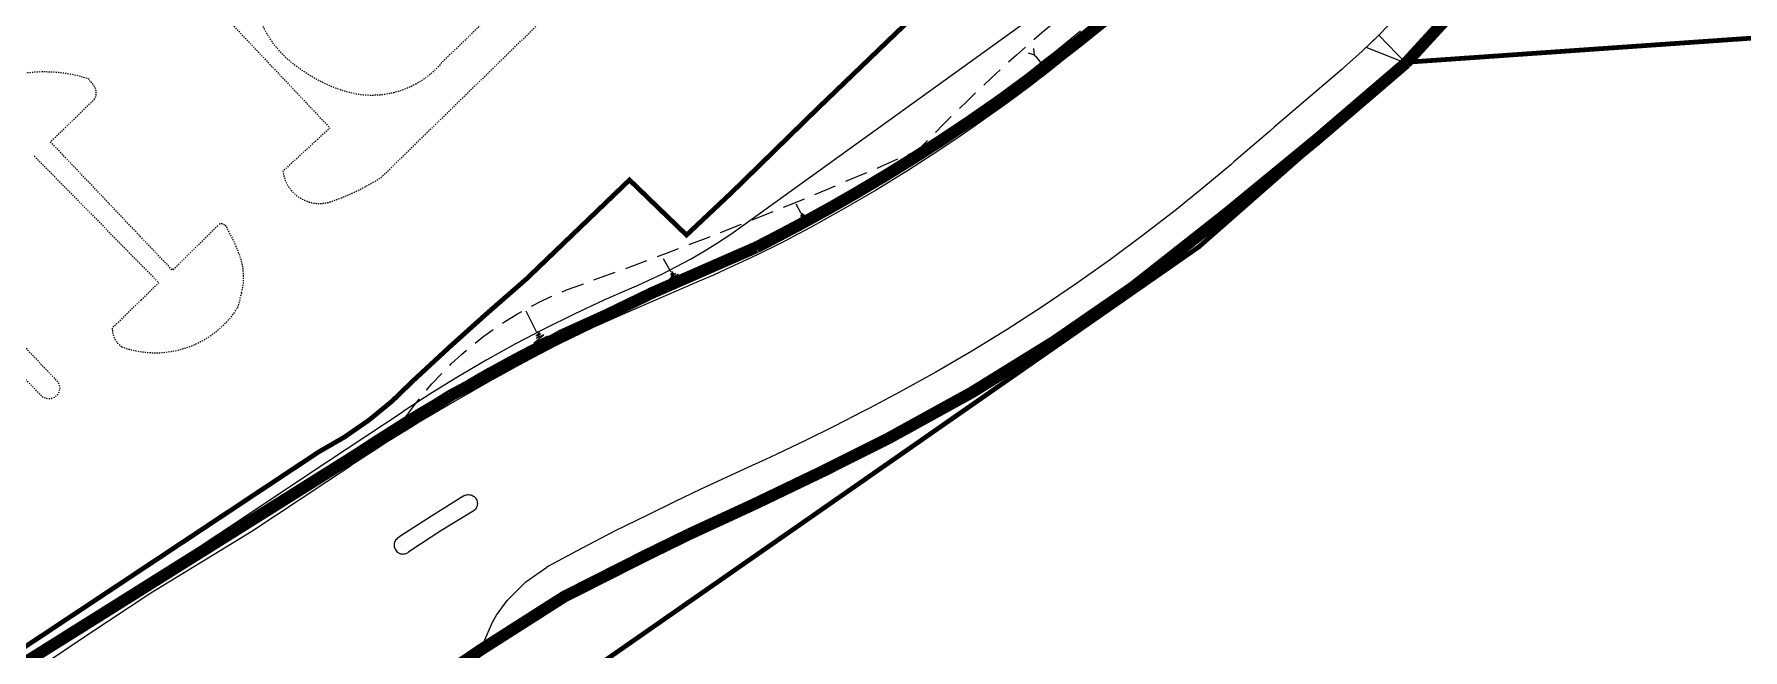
# Model space of a CAD drawing. Header units: millimetres. Extents: x 50357 to 985146, y 723188 to 1803594.
# Drawn here: x 834189.3 to 834333.6, y 820074.3 to 820126.3 of the extents above; entities that cross this region are included whole.
import ezdxf
from ezdxf.xclip import XClip

# ---------------------------------------------------------------- set-up
doc = ezdxf.new("R2010")
doc.units = ezdxf.units.MM
doc.header["$LTSCALE"] = 3
doc.header["$MEASUREMENT"] = 0
for name, pattern in [('DASHED', [19.05, 12.7, -6.35]), ('PHANTOM', [2.5, 1.25, -0.25, 0.25, -0.25, 0.25, -0.25]), ('x-baseplan$0$DGN Style 2', [1.94727e-06, 0, -1.94727e-06]), ('x-baseplan$0$XXXXX-PIW-DWG-P00-XXXX-R100-WS4-00$0$XXXXX-PIW-P-WHCGRDP1-XXX$0$HIDDEN', [9.525, 6.35, -3.175])]:
    doc.linetypes.add(name, pattern=pattern)
for name, color, linetype in [('00_Xref', 7, 'Continuous'), ('_PARCEL BOUNDARY', 10, 'DASHED'), ('x-baseplan$0$XXXXX-PIW-DWG-P00-XXXX-R100-WS4-00$0$XXXXX-PIW-P-WHCGRDP1-XXX$0$MMH125__', 3, 'x-baseplan$0$XXXXX-PIW-DWG-P00-XXXX-R100-WS4-00$0$XXXXX-PIW-P-WHCGRDP1-XXX$0$HIDDEN'), ('x-baseplan$0$XXXXX-PIW-DWG-P00-XXXX-R100-WS4-00$0$XXXXX-PIW-P-WHCGRDP1-XXX$0$MMH813_1', 3, 'Continuous'), ('x-baseplan$0$XXXXX-PIW-DWG-P00-XXXX-R100-WS4-00$0$XXXXX-PIW-P-WHCGRDP1-XXX$0$MMH813__', 3, 'Continuous'), ('x-baseplan$0$XXXXX-PIW-DWG-P00-XXXX-R100-WS4-00$0$XXXXX-PIW-P-WHCGRDP1_RUN IN AND OUT-XXX$0$MMH813_S', 3, 'Continuous')]:
    doc.layers.add(name, color=color, linetype=linetype)
for name, color, linetype, lineweight in [('DraftConditionLine_AtGradeRoad_20180809', 7, 'Continuous', 0), ('x-baseplan$0$XXXXX-PIW-DWG-P00-XXXX-R100-WS4-00$0$XXXXX-PIW-P-WHCGRDP1-XXX$0$MMH125CS', 3, 'Continuous', 18), ('x-baseplan$0$XXXXX-PIW-DWG-P00-XXXX-R100-WS4-00$0$XXXXX-PIW-P-WHCGRDP1-XXX$0$MMH125FS', 3, 'Continuous', 18)]:
    doc.layers.add(name, color=color, linetype=linetype, lineweight=lineweight)
doc.layers.add('x-baseplan$0$AR-ROAD_AR_BS_MI_', color=7, linetype='Continuous', true_color=0x6d6d6d)

# ---------------------------------------------------------------- blocks, each defined once
blk = doc.blocks.new('x-baseplan$0$XXXXX-PIW-DWG-P00-XXXX-R100-WS4-00$0$XXXXX-PIW-P-WHCGRDP1-XXX$0$FILL-SLOPE')
at = {"flags": 128}
blk.add_lwpolyline([(-0.06, 0.25), (0.06, 0.25), (-0.03772, 0.22678), (0.0279, 0.22678), (-0.02004, 0.20996), (0.02116, 0.20892), (-0.01586, 0.19736), (0, 0.18052), (0, 0)], dxfattribs=at)
blk = doc.blocks.new('x-baseplan$0$XXXXX-PIW-DWG-P00-XXXX-R100-WS4-00$0$XXXXX-PIW-P-WHCGRDP1-XXX$0$CUT-SLOPE')
at = {"layer": 'x-baseplan$0$XXXXX-PIW-DWG-P00-XXXX-R100-WS4-00$0$XXXXX-PIW-P-WHCGRDP1-XXX$0$MMH125CS'}
for p, q in [((0.4, 16.5), (-0.5, 16)), ((-0.5, 16), (0.4, 15.5)), ((0.4, 15.5), (-0.5, 15)), ((-0.5, 15), (0.4, 14.5)), ((0, 17), (0.4, 16.5)), ((0.4, 14.5), (0, 14)), ((0, 14), (0, 0))]:
    blk.add_line(p, q, dxfattribs=at)
at = {"layer": 'x-baseplan$0$XXXXX-PIW-DWG-P00-XXXX-R100-WS4-00$0$XXXXX-PIW-P-WHCGRDP1-XXX$0$MMH125CS', "ltscale": 0.5}
for points in [[(-5.7, 25.8), (0, 17)], [(5.7, 25.8), (0, 17)]]:
    blk.add_lwpolyline(points, dxfattribs=at)
blk = doc.blocks.new('x-baseplan$0$XXXXX-PIW-DWG-P00-XXXX-R100-WS4-00')
at = {"layer": 'x-baseplan$0$XXXXX-PIW-DWG-P00-XXXX-R100-WS4-00$0$XXXXX-PIW-P-WHCGRDP1-XXX$0$MMH125__', "ltscale": 0.1, "elevation": 5.71, "flags": 128}
for points in [[(834438.05, 818156.68, 0.003233), (834435.34, 818152.64, -0.097001), (834420.52, 818136.73, 0.037763), (834403.53, 818121.52, 11.538047)], [(834360.17, 818098.89, -0.158227), (834374.93, 818110.05, 0.019094), (834403.55, 818121.48, -0.212095)]]:
    blk.add_lwpolyline(points, format="xyb", dxfattribs=at)
at = {"layer": 'x-baseplan$0$XXXXX-PIW-DWG-P00-XXXX-R100-WS4-00$0$XXXXX-PIW-P-WHCGRDP1-XXX$0$MMH813_1', "extrusion": (0.08243, -0.124272, 0.988818)}
for p, q in [((834365.07, 818092.21, 6.43), (834362.33, 818090.51, 6.45)), ((834362.33, 818090.51, 6.45), (834359.75, 818088.84, 6.45)), ((834359.63, 818088.76, 6.45), (834359.51, 818088.68, 6.45)), ((834359.75, 818088.84, 6.45), (834359.63, 818088.76, 6.45))]:
    blk.add_line(p, q, dxfattribs=at)
at = {"layer": 'x-baseplan$0$XXXXX-PIW-DWG-P00-XXXX-R100-WS4-00$0$XXXXX-PIW-P-WHCGRDP1-XXX$0$MMH813_1'}
for p, q in [((834365.07, 818092.21, 6.43), (834365.16, 818092.26, 6.43)), ((834365.16, 818092.26, 6.43), (834365.25, 818092.29, 6.43)), ((834365.25, 818092.29, 6.43), (834365.35, 818092.31, 6.43)), ((834365.35, 818092.31, 6.43), (834365.45, 818092.32, 6.43)), ((834365.45, 818092.32, 6.43), (834365.55, 818092.31, 6.43)), ((834365.55, 818092.31, 6.43), (834365.65, 818092.3, 6.43)), ((834365.65, 818092.3, 6.43), (834365.74, 818092.26, 6.43)), ((834365.74, 818092.26, 6.43), (834365.83, 818092.22, 6.43)), ((834365.83, 818092.22, 6.43), (834365.92, 818092.16, 6.43)), ((834365.92, 818092.16, 6.43), (834365.99, 818092.1, 6.43)), ((834365.99, 818092.1, 6.43), (834366.06, 818092.02, 6.43)), ((834366.06, 818092.02, 6.43), (834366.11, 818091.94, 6.43)), ((834366.11, 818091.94, 6.43), (834366.16, 818091.85, 6.43)), ((834366.18, 818091.36, 6.43), (834366.14, 818091.27, 6.43)), ((834366.16, 818091.85, 6.43), (834366.19, 818091.75, 6.43)), ((834366.2, 818091.46, 6.43), (834366.18, 818091.36, 6.43)), ((834366.19, 818091.75, 6.43), (834366.2, 818091.66, 6.43)), ((834366.2, 818091.66, 6.43), (834366.21, 818091.56, 6.43)), ((834366.21, 818091.56, 6.43), (834366.2, 818091.46, 6.43)), ((834365.89, 818090.96, 6.43), (834365.85, 818090.93, 6.43)), ((834365.97, 818091.02, 6.43), (834365.89, 818090.96, 6.43)), ((834366.04, 818091.1, 6.43), (834365.97, 818091.02, 6.43)), ((834366.1, 818091.18, 6.43), (834366.04, 818091.1, 6.43)), ((834366.14, 818091.27, 6.43), (834366.1, 818091.18, 6.43)), ((834359.3, 818088.47), (834359.25, 818088.38)), ((834359.36, 818088.54), (834359.3, 818088.47)), ((834359.43, 818088.62), (834359.36, 818088.54)), ((834359.51, 818088.68), (834359.43, 818088.62)), ((834359.18, 818088.19), (834359.17, 818088.09)), ((834359.17, 818088.09), (834359.17, 818087.99)), ((834359.17, 818087.99), (834359.19, 818087.89)), ((834359.21, 818088.29), (834359.18, 818088.19)), ((834359.19, 818087.89), (834359.22, 818087.8)), ((834359.25, 818088.38), (834359.21, 818088.29)), ((834359.22, 818087.8), (834359.26, 818087.7)), ((834359.26, 818087.7), (834359.31, 818087.62)), ((834359.31, 818087.62), (834359.37, 818087.54)), ((834359.37, 818087.54), (834359.44, 818087.47)), ((834359.44, 818087.47), (834359.53, 818087.41)), ((834359.53, 818087.41), (834359.61, 818087.37)), ((834359.61, 818087.37), (834359.71, 818087.33)), ((834359.71, 818087.33), (834359.81, 818087.31)), ((834359.81, 818087.31), (834359.9, 818087.3)), ((834359.9, 818087.3), (834360, 818087.31)), ((834360, 818087.31), (834360.1, 818087.32)), ((834360.1, 818087.32), (834360.2, 818087.35)), ((834360.2, 818087.35), (834360.29, 818087.4)), ((834360.29, 818087.4), (834360.34, 818087.43))]:
    blk.add_line(p, q, dxfattribs=at)
at = {"layer": 'x-baseplan$0$XXXXX-PIW-DWG-P00-XXXX-R100-WS4-00$0$XXXXX-PIW-P-WHCGRDP1-XXX$0$MMH813_1', "extrusion": (0.083218, -0.125457, 0.988603)}
for p, q in [((834365.85, 818090.93, 6.43), (834363.13, 818089.25, 6.45)), ((834363.13, 818089.25, 6.45), (834360.58, 818087.59, 6.45)), ((834360.46, 818087.51, 6.45), (834360.35, 818087.43, 6.45)), ((834360.58, 818087.59, 6.45), (834360.46, 818087.51, 6.45))]:
    blk.add_line(p, q, dxfattribs=at)
at = {"layer": 'x-baseplan$0$XXXXX-PIW-DWG-P00-XXXX-R100-WS4-00$0$XXXXX-PIW-P-WHCGRDP1-XXX$0$MMH813__', "ltscale": 0.005142}
blk.add_line((834373.53, 818083.69, 6.27), (834366.48, 818079.21, -0.01), dxfattribs=at)
at = {"layer": 'x-baseplan$0$XXXXX-PIW-DWG-P00-XXXX-R100-WS4-00$0$XXXXX-PIW-P-WHCGRDP1-XXX$0$MMH813__', "ltscale": 0.005142, "elevation": 5.71}
blk.add_lwpolyline([(834417.15, 818131.47), (834416.38, 818130.84), (834415.61, 818130.21), (834414.84, 818129.59), (834414.06, 818128.98), (834413.28, 818128.37), (834412.49, 818127.76), (834410.9, 818126.57), (834410.1, 818125.98), (834409.3, 818125.4), (834408.49, 818124.82), (834407.68, 818124.25), (834406.86, 818123.68), (834406.04, 818123.12), (834405.55, 818122.79), (834405.21, 818122.57), (834404.39, 818122.02), (834403.55, 818121.48), (834402.72, 818120.94), (834401.88, 818120.41), (834401.04, 818119.89), (834400.19, 818119.37), (834399.34, 818118.85), (834398.49, 818118.35), (834396.77, 818117.35), (834395.9, 818116.86), (834395.04, 818116.38), (834394.17, 818115.9), (834393.29, 818115.43), (834391.53, 818114.51), (834391.11, 818114.29), (834390.65, 818114.04), (834389.77, 818113.6), (834388.8, 818113.13), (834387.99, 818112.76), (834387.1, 818112.36), (834386.46, 818112.09), (834386.18, 818111.97), (834385.26, 818111.58), (834384.34, 818111.19), (834383.42, 818110.79), (834382.5, 818110.39), (834382.11, 818110.22), (834381.58, 818109.99), (834380.66, 818109.58), (834379.74, 818109.17), (834378.83, 818108.76), (834377.92, 818108.34), (834377.8, 818108.29), (834373.04, 818106.12), (834372.43, 818105.8), (834369.76, 818104.4), (834368.87, 818103.92), (834367.99, 818103.44), (834367.11, 818102.96), (834366.23, 818102.46), (834365.36, 818101.97), (834364.49, 818101.47), (834363.72, 818101.02), (834363.62, 818100.96), (834362.75, 818100.45), (834361.89, 818099.94), (834361.03, 818099.42), (834360.17, 818098.89), (834358.46, 818097.83), (834357.62, 818097.29), (834355.93, 818096.2), (834355.09, 818095.64), (834354.75, 818095.42), (834346.42, 818089.88), (834345.94, 818089.6), (834337.9, 818084.7), (834337.38, 818084.35), (834297.41, 818057.78)], dxfattribs=at)
at = {"layer": 'x-baseplan$0$XXXXX-PIW-DWG-P00-XXXX-R100-WS4-00$0$XXXXX-PIW-P-WHCGRDP1-XXX$0$MMH813__', "ltscale": 0.005142}
for points in [[(834443.71, 818132.57, 5.54), (834442.36, 818131.15, 5.52), (834440.94, 818129.78, 5.51), (834439.36, 818128.37, 5.5), (834439.21, 818128.24, 5.5), (834434.66, 818124.33, 5.4), (834433.54, 818123.38, 5.42), (834433.14, 818123.03, 5.42), (834430.1, 818120.42, 5.48), (834429.83, 818120.19, 5.48), (834427.56, 818118.28, 5.5), (834425.25, 818116.41, 5.52), (834422.48, 818114.26, 5.55), (834419.67, 818112.17, 5.59), (834416.81, 818110.14, 5.64), (834413.9, 818108.17, 5.64), (834410.95, 818106.27, 5.65), (834407.97, 818104.44, 5.68), (834404.94, 818102.67, 5.71), (834401.87, 818100.97, 5.74), (834399.33, 818099.62, 5.78), (834398.76, 818099.33, 5.79), (834396.36, 818098.09, 5.83), (834393.93, 818096.89, 5.87), (834391.49, 818095.74, 5.91), (834390.54, 818095.3, 5.92), (834389.41, 818094.77, 5.94), (834385.08, 818092.77, 6), (834382.84, 818091.71, 6.02), (834380.63, 818090.61, 6.03), (834377.79, 818089.22, 6.05), (834374.99, 818087.78, 6.05), (834372.22, 818086.27, 6.05), (834372.08, 818086.19, 6.05)], [(834447.25, 818132.04, 5.77), (834445.92, 818130.54, 5.75), (834444.48, 818129.04, 5.74), (834442.99, 818127.59, 5.72), (834441.31, 818126.09, 5.71), (834440.25, 818125.16, 5.69), (834435.5, 818121.1, 5.63), (834435.09, 818120.75, 5.64), (834431.78, 818117.91, 5.7), (834429.47, 818115.96, 5.71), (834429.32, 818115.84, 5.71), (834427.12, 818114.06, 5.73), (834425.55, 818112.83, 5.75), (834425.22, 818112.57, 5.75), (834424.3, 818111.87, 5.76), (834423.05, 818110.93, 5.78), (834421.43, 818109.74, 5.8), (834421.36, 818109.68, 5.8), (834418.52, 818107.67, 5.85), (834417.59, 818107.04, 5.85), (834415.56, 818105.67, 5.86), (834412.55, 818103.73, 5.87), (834409.51, 818101.86, 5.89), (834406.42, 818100.06, 5.92), (834403.3, 818098.33, 5.96), (834400.85, 818097.03, 5.99), (834400.71, 818096.96, 6), (834400.13, 818096.66, 6.01), (834398.4, 818095.76, 6.03), (834398.28, 818095.71, 6.03), (834397.68, 818095.4, 6.04), (834395.21, 818094.18, 6.08), (834394.08, 818093.64, 6.1), (834392.72, 818093, 6.12), (834391.77, 818092.56, 6.14), (834390.64, 818092.04, 6.16), (834386.31, 818090.03, 6.21), (834384.12, 818088.99, 6.23), (834381.95, 818087.92, 6.25), (834379.18, 818086.56, 6.26), (834373.53, 818083.69, 6.27)], [(834419.52, 818132.2, 0), (834417.48, 818130.48, 0), (834417.34, 818130.37, 0), (834415.4, 818128.8, 0), (834414.01, 818127.7, 0), (834413.72, 818127.48, 0), (834412.91, 818126.86, 0), (834411.81, 818126.03, 0), (834410.37, 818124.97, 0), (834410.31, 818124.93, 0), (834407.8, 818123.15, 0), (834406.98, 818122.59, 0), (834405.18, 818121.38, 0), (834402.53, 818119.67, 0), (834399.84, 818118.01, 0), (834397.11, 818116.42, 0), (834394.35, 818114.89, 0), (834392.84, 818114.09, 0), (834392.18, 818113.74, 0), (834391.55, 818113.42, 0), (834390, 818112.66, 0), (834389.9, 818112.61, 0), (834389.36, 818112.35, 0), (834387.15, 818111.33, 0), (834386.15, 818110.87, 0), (834384.93, 818110.34, 0), (834378.45, 818107.52, 0), (834375.94, 818106.4, 0), (834373.44, 818105.23, 0), (834370.33, 818103.6, 0), (834367.25, 818101.91, 0), (834364.21, 818100.15, 0), (834361.3, 818098.44, 0), (834360.58, 818098, 0), (834358.43, 818096.66, 0), (834357.53, 818096.08, 0), (834357.08, 818095.79, 0), (834355.98, 818095.07, 0)], [(834417.15, 818131.47, 4.78), (834416.38, 818130.84, 4.79), (834415.61, 818130.21, 4.79), (834414.84, 818129.59, 4.8), (834414.06, 818128.98, 4.81), (834413.28, 818128.37, 4.82), (834412.49, 818127.76, 4.83), (834410.9, 818126.57, 4.85), (834410.1, 818125.98, 4.87), (834409.3, 818125.4, 4.88), (834408.49, 818124.82, 4.9), (834407.68, 818124.25, 4.91), (834406.86, 818123.68, 4.93), (834406.04, 818123.12, 4.96), (834405.55, 818122.79, 4.97), (834405.21, 818122.57, 4.98), (834404.39, 818122.02, 5.01), (834403.55, 818121.48, 5.04), (834402.72, 818120.94, 5.07), (834401.88, 818120.41, 5.1), (834401.04, 818119.89, 5.13), (834400.19, 818119.37, 5.16), (834399.34, 818118.85, 5.19), (834398.49, 818118.35, 5.23), (834396.77, 818117.35, 5.3), (834395.9, 818116.86, 5.33), (834395.04, 818116.38, 5.37), (834394.17, 818115.9, 5.41), (834393.29, 818115.43, 5.45), (834391.53, 818114.51, 5.53), (834391.11, 818114.29, 5.55), (834390.65, 818114.04, 5.57), (834389.77, 818113.6, 5.61), (834388.8, 818113.13, 5.66), (834387.99, 818112.76, 5.69), (834387.1, 818112.36, 5.73), (834386.46, 818112.09, 5.76), (834386.18, 818111.97, 5.77), (834385.26, 818111.58, 5.82), (834384.34, 818111.19, 5.86), (834383.42, 818110.79, 5.89), (834382.5, 818110.39, 5.93), (834382.11, 818110.22, 5.95), (834381.58, 818109.99, 5.98), (834380.66, 818109.58, 6.02), (834379.74, 818109.17, 6.06), (834378.83, 818108.76, 6.11), (834377.92, 818108.34, 6.15), (834377.8, 818108.29, 6.15), (834377.01, 818107.93, 6.18), (834376.1, 818107.51, 6.22), (834375.19, 818107.1, 6.26), (834373.37, 818106.27, 6.33), (834373.04, 818106.12, 6.34), (834372.43, 818105.8, 6.36), (834369.76, 818104.4, 6.45), (834368.87, 818103.92, 6.48), (834367.99, 818103.44, 6.51), (834367.11, 818102.96, 6.54), (834366.23, 818102.46, 6.56), (834365.36, 818101.97, 6.59), (834364.49, 818101.47, 6.61), (834363.72, 818101.02, 6.63), (834363.62, 818100.96, 6.63), (834362.75, 818100.45, 6.62), (834361.89, 818099.94, 6.62), (834361.03, 818099.42, 6.61), (834360.17, 818098.89, 6.6), (834358.46, 818097.83, 6.59), (834357.62, 818097.29, 6.57), (834355.93, 818096.2, 6.55), (834355.09, 818095.64, 6.54), (834354.75, 818095.42, 6.53), (834353.42, 818094.54, 6.5), (834352.59, 818093.98, 6.48), (834351.75, 818093.43, 6.46), (834350.92, 818092.88, 6.44), (834350.09, 818092.32, 6.42), (834347.59, 818090.66, 6.36), (834346.76, 818090.11, 6.34), (834346.42, 818089.88, 6.33), (834345.94, 818089.6, 6.33), (834345.09, 818089.08, 6.32), (834343.38, 818088.04, 6.3), (834342.53, 818087.52, 6.29), (834337.9, 818084.7, 6.23), (834337.38, 818084.35, 6.22), (834334.05, 818082.14, 6.18), (834333.22, 818081.59, 6.17), (834332.39, 818081.03, 6.15), (834331.55, 818080.48, 6.14), (834330.72, 818079.93, 6.13), (834329.89, 818079.37, 6.12), (834329.05, 818078.82, 6.11)], [(834355.98, 818095.06, 0), (834355.75, 818094.92, 0), (834355.49, 818094.74, 0), (834355.48, 818094.73, 0), (834347.16, 818089.2, 0), (834338.61, 818084, 0), (834333.12, 818080.37, 0), (834330.28, 818078.46, 0), (834294.62, 818054.76, 0), (834291.59, 818052.72, 0), (834288.57, 818050.67, 0), (834287.89, 818050.2, 0), (834284.4, 818047.78, 0), (834280.25, 818044.84, 0), (834279.57, 818044.36, 0), (834276.13, 818041.86, 0), (834274.07, 818040.35, 0), (834272.04, 818038.84, 0), (834270.49, 818037.68, 0), (834256.03, 818026.8, 0), (834223.37, 818003.67, 0)], [(834366.48, 818079.21, 5.96), (834367.48, 818081.56, 5.99), (834367.81, 818082.13, 6), (834368.73, 818083.39, 6.01), (834370.29, 818084.96, 6.03), (834372.08, 818086.19, 6.04)]]:
    blk.add_polyline3d(points, dxfattribs=at)
at = {"layer": 'x-baseplan$0$XXXXX-PIW-DWG-P00-XXXX-R100-WS4-00$0$XXXXX-PIW-P-WHCGRDP1_RUN IN AND OUT-XXX$0$MMH813_S'}
blk.add_lwpolyline([(834442.34, 818131.14), (834444.63, 818128.77), (834441.26, 818130.09), (834442.34, 818131.14)], dxfattribs=at)
at = {"layer": 'x-baseplan$0$XXXXX-PIW-DWG-P00-XXXX-R100-WS4-00$0$XXXXX-PIW-P-WHCGRDP1-XXX$0$MMH125CS', "xscale": 0.05163768119492416, "yscale": 0.05163768119492416, "zscale": 0.05163768119492416, "rotation": 39.15769178441373}
blk.add_blockref('x-baseplan$0$XXXXX-PIW-DWG-P00-XXXX-R100-WS4-00$0$XXXXX-PIW-P-WHCGRDP1-XXX$0$CUT-SLOPE', (834413.79, 818128.79), dxfattribs=at)
at = {"layer": 'x-baseplan$0$XXXXX-PIW-DWG-P00-XXXX-R100-WS4-00$0$XXXXX-PIW-P-WHCGRDP1-XXX$0$MMH125FS', "ltscale": 100}
for p, xscale, yscale, zscale, rotation in [((834393.13, 818116.84), 4.815153737899259, 4.815153737899259, 4.815153737899259, 208.7564468288244), ((834381.93, 818112.23), 6.930643812329373, 6.930643812329373, 6.930643812329373, 209.9258111266528), ((834370.32, 818107.81), 10.75560603570772, 10.75560603570772, 10.75560603570772, 207.2090386771558)]:
    blk.add_blockref('x-baseplan$0$XXXXX-PIW-DWG-P00-XXXX-R100-WS4-00$0$XXXXX-PIW-P-WHCGRDP1-XXX$0$FILL-SLOPE', p, dxfattribs=dict(at, xscale=xscale, yscale=yscale, zscale=zscale, rotation=rotation))
blk = doc.blocks.new('x-baseplan')
at = {"layer": 'x-baseplan$0$AR-ROAD_AR_BS_MI_'}
for p, q in [((834388.71, 818115.1), (834421.22, 818138.54)), ((834353.63, 818095.16), (834359.94, 818099.35)), ((834217.07, 818004.36), (834353.63, 818095.16))]:
    blk.add_line(p, q, dxfattribs=at)
at = {"layer": 'x-baseplan$0$AR-ROAD_AR_BS_MI_', "linetype": 'x-baseplan$0$DGN Style 2'}
for p, q in [((834340.52, 818111.33), (834344.37, 818115.15)), ((834346.29, 818109.36), (834345.92, 818108.05))]:
    blk.add_line(p, q, dxfattribs=at)
at = {"layer": 'x-baseplan$0$AR-ROAD_AR_BS_MI_', "linetype": 'x-baseplan$0$DGN Style 2', "flags": 128}
for points in [[(834402.22, 818192.06), (834402.33, 818192.18), (834402.44, 818192.29), (834402.54, 818192.4), (834402.65, 818192.51), (834402.77, 818192.62), (834402.88, 818192.73), (834403, 818192.84), (834403.11, 818192.94), (834403.23, 818193.04), (834403.35, 818193.14), (834403.48, 818193.23), (834403.6, 818193.33), (834403.73, 818193.42), (834403.86, 818193.51), (834403.98, 818193.6), (834404.12, 818193.68), (834404.25, 818193.77), (834404.38, 818193.85), (834404.52, 818193.93), (834404.65, 818194), (834404.79, 818194.08), (834404.93, 818194.15), (834405.07, 818194.22), (834405.21, 818194.28), (834405.35, 818194.35), (834405.5, 818194.41), (834405.64, 818194.47), (834405.79, 818194.52), (834405.93, 818194.58), (834406.08, 818194.63), (834406.23, 818194.68), (834406.38, 818194.72), (834406.53, 818194.77), (834406.68, 818194.81), (834406.83, 818194.84), (834406.98, 818194.88), (834407.14, 818194.91), (834407.29, 818194.94), (834407.44, 818194.97), (834407.6, 818195), (834407.75, 818195.02), (834407.91, 818195.04), (834408.06, 818195.05), (834408.22, 818195.07), (834408.38, 818195.08), (834408.53, 818195.09), (834408.69, 818195.09), (834408.84, 818195.1), (834409, 818195.1), (834409.16, 818195.09), (834409.31, 818195.09), (834409.47, 818195.08), (834409.62, 818195.07), (834409.78, 818195.06), (834409.94, 818195.04), (834410.09, 818195.02), (834410.24, 818195), (834410.4, 818194.98), (834410.61, 818194.94), (834410.82, 818194.9), (834411.02, 818194.86), (834411.23, 818194.81), (834411.43, 818194.76), (834411.64, 818194.7), (834411.84, 818194.64), (834412.04, 818194.58), (834412.24, 818194.52), (834412.44, 818194.45), (834412.64, 818194.37), (834412.84, 818194.3), (834413.04, 818194.22), (834413.23, 818194.14), (834413.42, 818194.05), (834413.62, 818193.96), (834413.81, 818193.87), (834413.99, 818193.77), (834414.18, 818193.67), (834414.37, 818193.57), (834414.55, 818193.46), (834414.73, 818193.35), (834414.91, 818193.24), (834415.09, 818193.13), (834415.26, 818193.01), (834415.43, 818192.89), (834415.61, 818192.76), (834415.77, 818192.63), (834415.87, 818192.56), (834415.97, 818192.48), (834416.06, 818192.41), (834416.15, 818192.33), (834416.24, 818192.25), (834416.33, 818192.17), (834416.42, 818192.08), (834416.51, 818192), (834416.59, 818191.91), (834416.67, 818191.82), (834416.76, 818191.73), (834416.84, 818191.64), (834416.91, 818191.55), (834416.99, 818191.46), (834417.07, 818191.36), (834417.14, 818191.27), (834417.21, 818191.17), (834417.28, 818191.07), (834417.35, 818190.97), (834417.42, 818190.87), (834417.48, 818190.77), (834417.55, 818190.66), (834417.61, 818190.56), (834417.67, 818190.45), (834417.73, 818190.35), (834417.78, 818190.24), (834417.84, 818190.13), (834417.89, 818190.02), (834417.94, 818189.91), (834417.99, 818189.8), (834418.03, 818189.69), (834418.08, 818189.58), (834418.12, 818189.46), (834418.16, 818189.35), (834418.2, 818189.23), (834418.24, 818189.12), (834418.27, 818189), (834418.3, 818188.89), (834418.33, 818188.77), (834418.36, 818188.65), (834418.39, 818188.53), (834418.41, 818188.41), (834418.43, 818188.29), (834418.45, 818188.17), (834418.48, 818187.99), (834418.5, 818187.81), (834418.52, 818187.62), (834418.54, 818187.44), (834418.55, 818187.25), (834418.56, 818187.07), (834418.57, 818186.88), (834418.58, 818186.69), (834418.58, 818186.51), (834418.57, 818186.32), (834418.57, 818186.14), (834418.56, 818185.95), (834418.55, 818185.77), (834418.53, 818185.58), (834418.51, 818185.4), (834418.49, 818185.21), (834418.47, 818185.03), (834418.44, 818184.85), (834418.41, 818184.66), (834418.37, 818184.48), (834418.33, 818184.3), (834418.29, 818184.12), (834418.25, 818183.94), (834418.2, 818183.76), (834418.15, 818183.58), (834418.1, 818183.4), (834418.04, 818183.22), (834417.98, 818183.05), (834417.92, 818182.87), (834417.85, 818182.7), (834417.78, 818182.53), (834417.71, 818182.36), (834417.64, 818182.19), (834417.56, 818182.02), (834417.48, 818181.85), (834417.39, 818181.69), (834417.31, 818181.52), (834417.22, 818181.36), (834417.13, 818181.2), (834417.03, 818181.04), (834416.93, 818180.88), (834416.83, 818180.72), (834416.73, 818180.57), (834416.62, 818180.42), (834416.51, 818180.27), (834416.4, 818180.12), (834416.29, 818179.97), (834416.17, 818179.83), (834416.05, 818179.68), (834415.81, 818179.41), (834363.27, 818128.89), (834363.18, 818128.78), (834363.09, 818128.68), (834363, 818128.58), (834362.91, 818128.48), (834362.82, 818128.38), (834362.72, 818128.29), (834362.63, 818128.19), (834362.53, 818128.1), (834362.43, 818128.01), (834362.33, 818127.92), (834362.23, 818127.83), (834362.12, 818127.75), (834362.02, 818127.67), (834361.91, 818127.58), (834361.8, 818127.5), (834361.69, 818127.43), (834361.58, 818127.35), (834361.47, 818127.28), (834361.35, 818127.2), (834361.24, 818127.13), (834361.12, 818127.07), (834361, 818127), (834360.88, 818126.94), (834360.76, 818126.87), (834360.64, 818126.81), (834360.52, 818126.76), (834360.4, 818126.7), (834360.28, 818126.65), (834360.15, 818126.6), (834360.03, 818126.55), (834359.9, 818126.5), (834359.77, 818126.46), (834359.64, 818126.41), (834359.52, 818126.37), (834359.39, 818126.33), (834359.26, 818126.3), (834359.13, 818126.27), (834358.99, 818126.23), (834358.86, 818126.21), (834358.73, 818126.18), (834358.6, 818126.16), (834358.47, 818126.13), (834358.33, 818126.11), (834358.2, 818126.1), (834358.06, 818126.08), (834357.93, 818126.07), (834357.8, 818126.06), (834357.66, 818126.05), (834357.53, 818126.05), (834357.39, 818126.04), (834357.26, 818126.04), (834357.12, 818126.04), (834356.99, 818126.05), (834356.85, 818126.05), (834356.72, 818126.06), (834356.58, 818126.07), (834356.45, 818126.09), (834356.32, 818126.1), (834356.18, 818126.12), (834356.05, 818126.14), (834355.92, 818126.16), (834355.78, 818126.19), (834355.65, 818126.22), (834355.52, 818126.25), (834355.39, 818126.28), (834355.26, 818126.31), (834355.13, 818126.35), (834355, 818126.39), (834354.78, 818126.46), (834354.55, 818126.54), (834354.33, 818126.62), (834354.11, 818126.7), (834353.89, 818126.79), (834353.67, 818126.88), (834353.46, 818126.98), (834353.24, 818127.08), (834353.03, 818127.19), (834352.82, 818127.29), (834352.61, 818127.4), (834352.4, 818127.52), (834352.2, 818127.64), (834352, 818127.76), (834351.8, 818127.89), (834351.6, 818128.02), (834351.4, 818128.15), (834351.21, 818128.28), (834351.02, 818128.42), (834350.83, 818128.57), (834350.64, 818128.71), (834350.46, 818128.86), (834350.35, 818128.95), (834350.23, 818129.05), (834350.12, 818129.15), (834350.02, 818129.25), (834349.91, 818129.35), (834349.8, 818129.45), (834349.7, 818129.56), (834349.6, 818129.67), (834349.5, 818129.77), (834349.4, 818129.89), (834349.31, 818130), (834349.21, 818130.11), (834349.12, 818130.23), (834349.03, 818130.34), (834348.94, 818130.46), (834348.86, 818130.58), (834348.77, 818130.7), (834348.69, 818130.83), (834348.61, 818130.95), (834348.54, 818131.08), (834348.46, 818131.21), (834348.39, 818131.33), (834348.32, 818131.46), (834348.25, 818131.59), (834348.18, 818131.73), (834348.12, 818131.86), (834348.06, 818131.99), (834348, 818132.13), (834347.94, 818132.27), (834347.89, 818132.4), (834347.84, 818132.54), (834347.79, 818132.68), (834347.74, 818132.82), (834347.7, 818132.96), (834347.65, 818133.12), (834347.61, 818133.27), (834347.57, 818133.43), (834347.53, 818133.59), (834347.5, 818133.75), (834347.47, 818133.91), (834347.44, 818134.07), (834347.41, 818134.23), (834347.39, 818134.39), (834347.37, 818134.55), (834347.35, 818134.71), (834347.33, 818134.87), (834347.32, 818135.03), (834347.31, 818135.2), (834347.3, 818135.36), (834347.3, 818135.52), (834347.3, 818135.68), (834347.3, 818135.85), (834347.31, 818136.01), (834347.31, 818136.17), (834347.32, 818136.33), (834347.34, 818136.49), (834347.35, 818136.66), (834347.37, 818136.82), (834347.38, 818136.92), (834347.4, 818137.02), (834347.41, 818137.11), (834347.43, 818137.21), (834347.45, 818137.31), (834347.47, 818137.41), (834347.5, 818137.51), (834347.52, 818137.6), (834347.55, 818137.7), (834347.58, 818137.8), (834347.6, 818137.89), (834347.64, 818137.99), (834347.67, 818138.08), (834347.7, 818138.18), (834347.74, 818138.27), (834347.78, 818138.36), (834347.82, 818138.46), (834347.86, 818138.55), (834347.9, 818138.64), (834347.95, 818138.73), (834347.99, 818138.82), (834348.04, 818138.9), (834348.09, 818138.99), (834348.14, 818139.08), (834348.19, 818139.16), (834348.24, 818139.25), (834348.3, 818139.33), (834348.36, 818139.42), (834348.41, 818139.5), (834348.47, 818139.58), (834348.53, 818139.66), (834348.6, 818139.74), (834348.66, 818139.82), (834350.78, 818142.32), (834402.22, 818192.06)], [(834344.95, 818132.62), (834353.75, 818123.29), (834349.78, 818119.64), (834349.79, 818119.59), (834349.8, 818119.53), (834349.81, 818119.48), (834349.82, 818119.43), (834349.83, 818119.37), (834349.84, 818119.32), (834349.85, 818119.27), (834349.86, 818119.22), (834349.88, 818119.16), (834349.89, 818119.11), (834349.91, 818119.06), (834349.93, 818119.01), (834349.95, 818118.96), (834349.96, 818118.91), (834349.98, 818118.86), (834350, 818118.81), (834350.03, 818118.76), (834350.05, 818118.71), (834350.07, 818118.66), (834350.1, 818118.61), (834350.12, 818118.56), (834350.15, 818118.51), (834350.17, 818118.47), (834350.2, 818118.42), (834350.23, 818118.37), (834350.26, 818118.33), (834350.29, 818118.28), (834350.32, 818118.24), (834350.35, 818118.19), (834350.38, 818118.15), (834350.42, 818118.11), (834350.45, 818118.06), (834350.48, 818118.02), (834350.52, 818117.98), (834350.56, 818117.94), (834350.59, 818117.9), (834350.63, 818117.86), (834350.67, 818117.82), (834350.71, 818117.78), (834350.75, 818117.75), (834350.79, 818117.71), (834350.83, 818117.67), (834350.87, 818117.64), (834350.91, 818117.6), (834350.95, 818117.57), (834350.99, 818117.54), (834351.04, 818117.5), (834351.08, 818117.47), (834351.13, 818117.44), (834351.17, 818117.41), (834351.22, 818117.38), (834351.26, 818117.35), (834351.31, 818117.33), (834351.36, 818117.3), (834351.41, 818117.27), (834351.45, 818117.25), (834351.5, 818117.22), (834351.55, 818117.2), (834351.6, 818117.18), (834351.65, 818117.16), (834351.7, 818117.14), (834351.75, 818117.12), (834351.8, 818117.1), (834351.85, 818117.08), (834351.9, 818117.06), (834351.96, 818117.05), (834352.01, 818117.03), (834352.06, 818117.02), (834352.11, 818117), (834352.17, 818116.99), (834352.22, 818116.98), (834352.27, 818116.97), (834352.32, 818116.96), (834352.38, 818116.95), (834352.43, 818116.94), (834352.49, 818116.93), (834352.54, 818116.93), (834352.59, 818116.92), (834352.65, 818116.92), (834352.7, 818116.91), (834352.76, 818116.91), (834352.81, 818116.91), (834352.86, 818116.91), (834352.92, 818116.91), (834352.97, 818116.91), (834353.03, 818116.91), (834353.08, 818116.92), (834353.14, 818116.92), (834353.19, 818116.93), (834353.24, 818116.93), (834353.3, 818116.94), (834353.35, 818116.95), (834353.4, 818116.96), (834353.46, 818116.97), (834353.51, 818116.98), (834353.56, 818116.99), (834353.62, 818117), (834353.67, 818117.01), (834353.72, 818117.03), (834353.77, 818117.04), (834353.83, 818117.06), (834353.88, 818117.08), (834354.22, 818117.2), (834354.55, 818117.33), (834354.89, 818117.46), (834355.22, 818117.6), (834355.55, 818117.75), (834355.88, 818117.9), (834356.21, 818118.06), (834356.53, 818118.22), (834356.85, 818118.39), (834357.17, 818118.57), (834357.48, 818118.75), (834358.09, 818119.12), (834387.22, 818147.56), (834387.24, 818147.59), (834387.25, 818147.62), (834387.27, 818147.65), (834387.28, 818147.69), (834387.3, 818147.72), (834387.31, 818147.75), (834387.32, 818147.79), (834387.33, 818147.82), (834387.34, 818147.85), (834387.35, 818147.89), (834387.36, 818147.92), (834387.37, 818147.96), (834387.38, 818147.99), (834387.39, 818148.03), (834387.4, 818148.06), (834387.4, 818148.1), (834387.41, 818148.13), (834387.41, 818148.17), (834387.42, 818148.2), (834387.42, 818148.24), (834387.43, 818148.27), (834387.43, 818148.31), (834387.43, 818148.34), (834387.44, 818148.38), (834387.44, 818148.41), (834387.44, 818148.45), (834387.44, 818148.48), (834387.44, 818148.52), (834387.44, 818148.56), (834387.43, 818148.59), (834387.43, 818148.63), (834387.43, 818148.66), (834387.42, 818148.7), (834387.42, 818148.73), (834387.41, 818148.77), (834387.41, 818148.8), (834387.4, 818148.84), (834387.4, 818148.87), (834387.39, 818148.91), (834387.38, 818148.94), (834387.37, 818148.98), (834387.36, 818149.01), (834387.35, 818149.05), (834387.34, 818149.08), (834387.33, 818149.11), (834387.32, 818149.15), (834387.31, 818149.18), (834387.3, 818149.21), (834387.28, 818149.25), (834387.27, 818149.28), (834387.25, 818149.31), (834387.24, 818149.34), (834387.22, 818149.38), (834387.21, 818149.41), (834387.19, 818149.44), (834387.17, 818149.47), (834387.16, 818149.5), (834387.14, 818149.53), (834387.12, 818149.56), (834387.1, 818149.59), (834387.08, 818149.62), (834387.06, 818149.65), (834387.04, 818149.68), (834387.02, 818149.71), (834386.99, 818149.74), (834386.97, 818149.76), (834386.95, 818149.79), (834386.93, 818149.82), (834386.9, 818149.84), (834386.88, 818149.87), (834386.85, 818149.9), (834386.83, 818149.92), (834386.8, 818149.95), (834386.78, 818149.97), (834386.75, 818149.99), (834386.72, 818150.02), (834386.7, 818150.04), (834386.67, 818150.06), (834386.64, 818150.08), (834386.61, 818150.11), (834386.58, 818150.13), (834386.55, 818150.15), (834386.52, 818150.17), (834386.49, 818150.19), (834386.46, 818150.21), (834386.43, 818150.22), (834386.4, 818150.24), (834386.37, 818150.26), (834386.34, 818150.28), (834386.31, 818150.29), (834386.28, 818150.31), (834386.24, 818150.32), (834386.21, 818150.34), (834386.18, 818150.35), (834386.15, 818150.36), (834386.11, 818150.38), (834386.08, 818150.39), (834386.05, 818150.4), (834386.01, 818150.41), (834385.98, 818150.42), (834385.75, 818150.44)], [(834325.67, 818127.37), (834325.98, 818127.49), (834326.18, 818127.55), (834326.39, 818127.61), (834326.6, 818127.67), (834326.8, 818127.72), (834327.01, 818127.77), (834327.22, 818127.81), (834327.43, 818127.85), (834327.64, 818127.89), (834327.85, 818127.92), (834328.06, 818127.95), (834328.27, 818127.97), (834328.48, 818128), (834328.7, 818128.01), (834328.91, 818128.03), (834329.12, 818128.04), (834329.34, 818128.05), (834329.55, 818128.05), (834329.76, 818128.05), (834329.98, 818128.04), (834330.19, 818128.04), (834330.4, 818128.03), (834330.61, 818128.01), (834330.83, 818127.99), (834331.04, 818127.97), (834331.25, 818127.94), (834331.46, 818127.91), (834331.67, 818127.88), (834331.88, 818127.84), (834332.09, 818127.8), (834332.3, 818127.75), (834332.51, 818127.71), (834332.71, 818127.65), (834332.92, 818127.6), (834333.13, 818127.54), (834333.33, 818127.48), (834333.45, 818127.28)], [(834333.84, 818125.69), (834333.85, 818125.7), (834333.86, 818125.72), (834333.86, 818125.73), (834333.87, 818125.74), (834333.88, 818125.76), (834333.89, 818125.77), (834333.9, 818125.78), (834333.91, 818125.8), (834333.91, 818125.81), (834333.92, 818125.83), (834333.93, 818125.84), (834333.94, 818125.85), (834333.94, 818125.87), (834333.95, 818125.88), (834333.95, 818125.9), (834333.96, 818125.91), (834333.97, 818125.93), (834333.97, 818125.94), (834333.98, 818125.96), (834333.98, 818125.97), (834333.99, 818125.99), (834333.99, 818126.01), (834333.99, 818126.02), (834334, 818126.04), (834334, 818126.05), (834334, 818126.07), (834334.01, 818126.08), (834334.01, 818126.1), (834334.01, 818126.11), (834334.01, 818126.13), (834334.02, 818126.15), (834334.02, 818126.16), (834334.02, 818126.18), (834334.02, 818126.19), (834334.02, 818126.21), (834334.02, 818126.23), (834334.02, 818126.24), (834334.02, 818126.26), (834334.02, 818126.27), (834334.02, 818126.29), (834334.02, 818126.31), (834334.02, 818126.32), (834334.02, 818126.34), (834334.01, 818126.35), (834334.01, 818126.37), (834334.01, 818126.39), (834334.01, 818126.4), (834334, 818126.42), (834334, 818126.43), (834334, 818126.45), (834333.99, 818126.46), (834333.99, 818126.48), (834333.98, 818126.5), (834333.98, 818126.51), (834333.97, 818126.53), (834333.97, 818126.54), (834333.96, 818126.56), (834333.96, 818126.57), (834333.95, 818126.59), (834333.95, 818126.6), (834333.94, 818126.62), (834333.93, 818126.63), (834333.92, 818126.66), (834333.9, 818126.7), (834333.88, 818126.73), (834333.87, 818126.76), (834333.85, 818126.79), (834333.83, 818126.82), (834333.81, 818126.86), (834333.79, 818126.89), (834333.77, 818126.92), (834333.75, 818126.95), (834333.72, 818126.98), (834333.7, 818127.01), (834333.68, 818127.03), (834333.66, 818127.06), (834333.63, 818127.09), (834333.61, 818127.12), (834333.58, 818127.15), (834333.56, 818127.17), (834333.53, 818127.2), (834333.51, 818127.23), (834333.48, 818127.25), (834333.45, 818127.28), (834333.45, 818127.28)], [(834340.5, 818111.4), (834340.45, 818111.27), (834330.15, 818122.11), (834333.84, 818125.69)], [(834328.78, 818120.91), (834328.79, 818120.91), (834339.3, 818110.21), (834337.79, 818108.75)], [(834346.29, 818109.36), (834346.29, 818109.36), (834346.31, 818109.45), (834346.34, 818109.54), (834346.35, 818109.63), (834346.37, 818109.72), (834346.39, 818109.81), (834346.4, 818109.91), (834346.42, 818110), (834346.43, 818110.09), (834346.44, 818110.18), (834346.44, 818110.28), (834346.45, 818110.37), (834346.46, 818110.46), (834346.46, 818110.55), (834346.46, 818110.65), (834346.46, 818110.74), (834346.46, 818110.83), (834346.45, 818110.93), (834346.45, 818111.02), (834346.44, 818111.11), (834346.43, 818111.21), (834346.42, 818111.3), (834346.41, 818111.39), (834346.4, 818111.48), (834346.39, 818111.57), (834346.37, 818111.67), (834346.35, 818111.76), (834346.33, 818111.85), (834346.31, 818111.94), (834346.29, 818112.03), (834346.26, 818112.12), (834346.24, 818112.21), (834346.21, 818112.3), (834346.18, 818112.39), (834346.1, 818112.61), (834346.02, 818112.82), (834345.94, 818113.04), (834345.85, 818113.26), (834345.75, 818113.47), (834345.66, 818113.68), (834345.55, 818113.89), (834345.45, 818114.1), (834345.34, 818114.3), (834345.23, 818114.51), (834345.12, 818114.71), (834345.11, 818114.72), (834345.11, 818114.73), (834345.11, 818114.74), (834345.11, 818114.75), (834345.11, 818114.76), (834345.1, 818114.77), (834345.1, 818114.78), (834345.1, 818114.79), (834345.09, 818114.8), (834345.09, 818114.81), (834345.09, 818114.82), (834345.08, 818114.83), (834345.08, 818114.84), (834345.08, 818114.85), (834345.07, 818114.85), (834345.07, 818114.86), (834345.06, 818114.87), (834345.06, 818114.88), (834345.05, 818114.89), (834345.05, 818114.9), (834345.04, 818114.91), (834345.04, 818114.92), (834345.03, 818114.92), (834345.03, 818114.93), (834345.02, 818114.94), (834345.02, 818114.95), (834345.01, 818114.96), (834345, 818114.96), (834345, 818114.97), (834344.99, 818114.98), (834344.99, 818114.99), (834344.98, 818115), (834344.97, 818115), (834344.96, 818115.01), (834344.96, 818115.02), (834344.95, 818115.02), (834344.94, 818115.03), (834344.94, 818115.04), (834344.93, 818115.04), (834344.92, 818115.05), (834344.91, 818115.06), (834344.91, 818115.06), (834344.9, 818115.07), (834344.89, 818115.08), (834344.88, 818115.08), (834344.87, 818115.09), (834344.87, 818115.09), (834344.86, 818115.1), (834344.85, 818115.1), (834344.84, 818115.11), (834344.83, 818115.11), (834344.82, 818115.12), (834344.81, 818115.12), (834344.8, 818115.13), (834344.8, 818115.13), (834344.79, 818115.14), (834344.78, 818115.14), (834344.77, 818115.14), (834344.76, 818115.15), (834344.75, 818115.15), (834344.74, 818115.15), (834344.73, 818115.16), (834344.72, 818115.16), (834344.71, 818115.16), (834344.7, 818115.17), (834344.69, 818115.17), (834344.68, 818115.17), (834344.67, 818115.17), (834344.66, 818115.18), (834344.65, 818115.18), (834344.64, 818115.18), (834344.63, 818115.18), (834344.62, 818115.18), (834344.61, 818115.18), (834344.6, 818115.18), (834344.59, 818115.18), (834344.58, 818115.19), (834344.57, 818115.19), (834344.56, 818115.19), (834344.55, 818115.19), (834344.54, 818115.19), (834344.53, 818115.19), (834344.52, 818115.19), (834344.51, 818115.18), (834344.5, 818115.18), (834344.49, 818115.18), (834344.48, 818115.18), (834344.47, 818115.18), (834344.46, 818115.18), (834344.45, 818115.18), (834344.44, 818115.18), (834344.44, 818115.17), (834344.43, 818115.17), (834344.42, 818115.17), (834344.41, 818115.17), (834344.4, 818115.16), (834344.39, 818115.16), (834344.38, 818115.16)], [(834320.52, 818112.67), (834330.77, 818101.84), (834330.89, 818101.57), (834330.93, 818101.27), (834330.86, 818100.98), (834330.71, 818100.73), (834330.48, 818100.53), (834330.21, 818100.42), (834329.91, 818100.4), (834329.52, 818100.53), (834319.05, 818111.36), (834318.88, 818111.6), (834318.79, 818111.88), (834318.79, 818112.18), (834318.89, 818112.47), (834319.07, 818112.71), (834319.31, 818112.88), (834319.59, 818112.97), (834319.89, 818112.97), (834320.18, 818112.88), (834320.47, 818112.64)], [(834337.79, 818108.75), (834335.38, 818106.41), (834335.37, 818106.37), (834335.37, 818106.34), (834335.37, 818106.31), (834335.37, 818106.28), (834335.37, 818106.25), (834335.38, 818106.22), (834335.38, 818106.21)], [(834336.17, 818104.8), (834336.4, 818104.73), (834336.53, 818104.68), (834336.67, 818104.64), (834336.81, 818104.6), (834336.95, 818104.56), (834337.09, 818104.53), (834337.23, 818104.5), (834337.37, 818104.47), (834337.51, 818104.44), (834337.65, 818104.41), (834337.8, 818104.39), (834337.94, 818104.37), (834338.08, 818104.35), (834338.23, 818104.34), (834338.37, 818104.33), (834338.51, 818104.32), (834338.66, 818104.31), (834338.8, 818104.31), (834338.95, 818104.3), (834339.09, 818104.3), (834339.23, 818104.31), (834339.38, 818104.31), (834339.52, 818104.32), (834339.67, 818104.33), (834339.81, 818104.34), (834339.95, 818104.36), (834340.1, 818104.38), (834340.24, 818104.4), (834340.38, 818104.42), (834340.52, 818104.44), (834340.66, 818104.47), (834340.81, 818104.5), (834340.95, 818104.53), (834341.09, 818104.57), (834341.23, 818104.61), (834341.36, 818104.65), (834341.5, 818104.69), (834341.64, 818104.73), (834341.78, 818104.78), (834341.91, 818104.83), (834342.05, 818104.88), (834342.18, 818104.94), (834342.31, 818104.99), (834342.44, 818105.05), (834342.57, 818105.11), (834342.7, 818105.18), (834342.83, 818105.24), (834342.96, 818105.31), (834343.08, 818105.38), (834343.21, 818105.45), (834343.33, 818105.53), (834343.46, 818105.61), (834343.58, 818105.68), (834343.7, 818105.76), (834343.81, 818105.85), (834343.93, 818105.93), (834344.04, 818106.02), (834344.16, 818106.11), (834344.27, 818106.2), (834344.38, 818106.29), (834344.49, 818106.39), (834344.6, 818106.48), (834344.7, 818106.58), (834344.81, 818106.68), (834344.91, 818106.79), (834345.01, 818106.89), (834345.1, 818106.99), (834345.2, 818107.1), (834345.3, 818107.21), (834345.39, 818107.32), (834345.48, 818107.43), (834345.57, 818107.55), (834345.65, 818107.66), (834345.74, 818107.78), (834345.82, 818107.9), (834345.92, 818108.05)], [(834335.38, 818106.21), (834335.38, 818106.18), (834335.38, 818106.15), (834335.38, 818106.12), (834335.39, 818106.09), (834335.39, 818106.06), (834335.4, 818106.03), (834335.4, 818105.99), (834335.41, 818105.96), (834335.41, 818105.93), (834335.42, 818105.9), (834335.43, 818105.87), (834335.44, 818105.84), (834335.44, 818105.81), (834335.45, 818105.78), (834335.46, 818105.75), (834335.47, 818105.72), (834335.48, 818105.69), (834335.49, 818105.66), (834335.51, 818105.63), (834335.52, 818105.6), (834335.53, 818105.57), (834335.54, 818105.54), (834335.56, 818105.51), (834335.57, 818105.48), (834335.59, 818105.46), (834335.6, 818105.43), (834335.62, 818105.4), (834335.63, 818105.37), (834335.65, 818105.35), (834335.67, 818105.32), (834335.68, 818105.29), (834335.7, 818105.27), (834335.72, 818105.24), (834335.74, 818105.21), (834335.76, 818105.19), (834335.78, 818105.16), (834335.8, 818105.14), (834335.82, 818105.12), (834335.84, 818105.09), (834335.86, 818105.07), (834335.88, 818105.05), (834335.91, 818105.02), (834335.93, 818105), (834335.95, 818104.98), (834335.98, 818104.96), (834336, 818104.94), (834336.02, 818104.92), (834336.05, 818104.89), (834336.07, 818104.88), (834336.1, 818104.86), (834336.12, 818104.84), (834336.15, 818104.82), (834336.17, 818104.8)]]:
    blk.add_lwpolyline(points, dxfattribs=at)
at = {"layer": 'x-baseplan$0$AR-ROAD_AR_BS_MI_'}
for centre, radius, start, end in [((834360.6, 818154.07), 48.05, 293.0413, 305.8054), ((834426.38, 817999.42), 120, 113.0413, 123.6198)]:
    blk.add_arc(centre, radius, start, end, dxfattribs=at)
blk.add_blockref('x-baseplan$0$XXXXX-PIW-DWG-P00-XXXX-R100-WS4-00', (0, 0))
blk = doc.blocks.new('PARCEL BOUNDARY')
at = {"layer": '_PARCEL BOUNDARY', "ltscale": 0.2, "const_width": 400}
blk.add_lwpolyline([(834310419, 817452901), (834352558, 817480871, 0.0821189), (834360568, 817486915, -0.0111337), (834370062, 817495444), (834378808, 817503845), (834383625, 817499192), (834387460, 817502803), (834394780, 817509960), (834415092, 817529477), (834423246, 817537222), (834426223, 817537204), (834428346, 817541474, -0.6859753), (834433832, 817540361, -0.0959867), (834433770, 817537696), (834438280, 817554903), (834459677, 817560069, -0.2423535), (834444628, 817513801), (834495220, 817517337)], format="xyb", dxfattribs=at)
blk.add_lwpolyline([(834493654, 817517222), (834495714, 817487766), (834497384, 817463828), (834364188, 817454516), (834426900, 817498196), (834444635, 817513795)], dxfattribs=at)

msp = doc.modelspace()

# ---------------------------------------------------------------- linework, layer by layer
at = {"layer": 'DraftConditionLine_AtGradeRoad_20180809', "linetype": 'PHANTOM', "ltscale": 0.3, "const_width": 1, "flags": 128}
msp.add_lwpolyline([(834301.7853, 820165.7243), (834301.8064, 820165.0595), (834301.8159, 820164.3945), (834301.8138, 820163.7294), (834301.8001, 820163.0644), (834301.7747, 820162.3998), (834301.7378, 820161.7358), (834301.6893, 820161.0724), (834301.6293, 820160.4101), (834301.5576, 820159.7488), (834301.4745, 820159.0889), (834301.3798, 820158.4306), (834301.2737, 820157.774), (834301.1561, 820157.1194), (834301.0272, 820156.4669), (834300.8868, 820155.8168), (834300.7351, 820155.1693), (834300.5722, 820154.5244), (834300.398, 820153.8825), (834300.2127, 820153.2438), (834300.0162, 820152.6084), (834299.8087, 820151.9765), (834299.5901, 820151.3483), (834299.3607, 820150.7241), (834299.1204, 820150.1039), (834298.8692, 820149.488), (834298.6074, 820148.8766), (834298.335, 820148.2699), (834298.052, 820147.668), (834297.7585, 820147.0711), (834297.4547, 820146.4795), (834297.1406, 820145.8932), (834296.8163, 820145.3126), (834296.4819, 820144.7376), (834296.1376, 820144.1686), (834295.7833, 820143.6057), (834295.4193, 820143.0491), (834295.0457, 820142.4989), (834294.6625, 820141.9553), (834294.2698, 820141.4184), (834293.8679, 820140.8885), (834293.4567, 820140.3657), (834293.0365, 820139.8502), (834292.6074, 820139.342), (834292.1695, 820138.8415), (834292.1694, 820138.8413), (834290.1651, 820136.8526), (834288.1265, 820134.8992), (834286.054, 820132.9817), (834283.9485, 820131.1006), (834281.8104, 820129.2566), (834279.6405, 820127.4501), (834277.4393, 820125.6818), (834275.2077, 820123.9522), (834272.9462, 820122.2618), (834270.6555, 820120.6111), (834268.3364, 820119.0007), (834265.9895, 820117.431), (834263.6156, 820115.9024), (834261.2153, 820114.4156), (834258.7895, 820112.9708), (834256.3389, 820111.5686), (834253.8641, 820110.2094), (834251.366, 820108.8936), (834250.2584, 820108.3279, 0.0292121), (834224.435, 820095.8033, 0.02526117), (834120.192, 820025.4198), (834083.5263, 819999.2796), (834082.9256, 819998.7875), (834082.3163, 819998.3061), (834081.6987, 819997.8353), (834081.073, 819997.3754), (834080.4394, 819996.9264), (834079.798, 819996.4886), (834079.1491, 819996.0621), (834078.4929, 819995.6469), (834077.8295, 819995.2433), (834077.1592, 819994.8513), (834076.4821, 819994.471), (834075.7985, 819994.1026), (834075.1085, 819993.7462), (834074.4125, 819993.402), (834073.7105, 819993.0699), (834073.0029, 819992.7501), (834072.2898, 819992.4427), (834071.5714, 819992.1478), (834070.848, 819991.8655), (834070.1198, 819991.5958), (834069.3869, 819991.3389), (834068.6497, 819991.0949), (834067.9084, 819990.8637), (834067.1631, 819990.6455), (834066.4142, 819990.4404), (834065.6618, 819990.2483), (834064.9061, 819990.0694), (834064.1474, 819989.9038), (834063.386, 819989.7514), (834062.622, 819989.6123), (834061.8557, 819989.4865), (834061.0873, 819989.3742), (834060.3171, 819989.2752), (834059.5453, 819989.1898), (834058.7721, 819989.1178), (834057.9977, 819989.0593), (834057.2225, 819989.0144), (834056.4466, 819988.983), (834055.6702, 819988.9651), (834054.8937, 819988.9608), (834054.1172, 819988.97), (834053.341, 819988.9928), (834052.5653, 819989.0291), (834051.7904, 819989.079), (834051.0164, 819989.1424), (834050.2437, 819989.2193), (834049.4724, 819989.3096), (834048.7028, 819989.4134), (834047.9352, 819989.5306), (834047.1697, 819989.6612), (834046.4066, 819989.8051), (834045.6461, 819989.9624), (834044.8885, 819990.1328), (834044.134, 819990.3165), (834043.3828, 819990.5133), (834042.6352, 819990.7232), (834041.8913, 819990.9461), (834041.1515, 819991.182), (834040.4158, 819991.4307), (834039.6847, 819991.6923), (834038.9582, 819991.9665), (834038.2365, 819992.2534), (834037.5201, 819992.5528), (834036.8089, 819992.8648), (834036.1033, 819993.189), (834035.4035, 819993.5255), (834034.7096, 819993.8742), (834034.0219, 819994.235), (834033.3407, 819994.6077), (834032.666, 819994.9922), (834031.9982, 819995.3885), (834031.3374, 819995.7963), (834030.6837, 819996.2156), (834030.0376, 819996.6463), (834029.399, 819997.0881), (834028.7682, 819997.5411), (834028.1455, 819998.005), (834027.5309, 819998.4796), (834026.9247, 819998.965), (834026.327, 819999.4608), (834025.7382, 819999.967), (834025.1582, 820000.4834), (834024.5873, 820001.0098), (834024.0257, 820001.5462), (834023.4736, 820002.0922), (834022.9311, 820002.6478), (834022.6848, 820002.9065), (834022.1376, 820003.5218), (834021.6012, 820004.1465), (834021.0758, 820004.7804), (834020.5616, 820005.4234), (834020.0586, 820006.0754), (834019.5671, 820006.7359), (834019.0872, 820007.405), (834018.6191, 820008.0823), (834018.1628, 820008.7678), (834017.7186, 820009.461), (834017.2866, 820010.1619), (834016.8668, 820010.8703), (834016.4595, 820011.5858), (834016.0647, 820012.3084), (834015.6826, 820013.0377), (834015.3133, 820013.7736), (834014.9569, 820014.5159), (834014.6135, 820015.2642), (834014.2832, 820016.0184), (834013.9661, 820016.7783), (834013.6623, 820017.5436), (834013.3719, 820018.3141), (834013.095, 820019.0895), (834012.8317, 820019.8696), (834012.5821, 820020.6542), (834012.3462, 820021.4431), (834012.1241, 820022.2359), (834011.9158, 820023.0325), (834011.7215, 820023.8327), (834011.5412, 820024.636), (834011.3749, 820025.4425), (834011.2227, 820026.2516), (834011.0847, 820027.0634), (834010.9609, 820027.8774), (834010.8513, 820028.6934), (834010.7559, 820029.5113), (834010.6749, 820030.3306), (834010.6081, 820031.1513), (834010.5557, 820031.973), (834010.5176, 820032.7955), (834010.4939, 820033.6185), (834010.4846, 820034.4418), (834010.4896, 820035.2652), (834010.509, 820036.0883), (834010.5427, 820036.911), (834010.5908, 820037.733), (834010.6533, 820038.554), (834010.7301, 820039.3738), (834010.8211, 820040.1921), (834010.9265, 820041.0087), (834011.046, 820041.8234), (834011.1798, 820042.6358), (834011.3277, 820043.4458), (834011.4898, 820044.253), (834011.6659, 820045.0574), (834011.856, 820045.8585), (834012.06, 820046.6562), (834012.278, 820047.4502), (834012.5098, 820048.2403), (834012.7553, 820049.0262), (834013.0145, 820049.8077), (834013.2873, 820050.5845), (834013.5737, 820051.3565), (834013.8734, 820052.1234), (834014.1865, 820052.8849), (834014.5129, 820053.6409), (834014.7129, 820054.0871), (834016.5676, 820057.4474), (834018.4807, 820060.7748), (834020.4516, 820064.0683), (834022.4797, 820067.3269), (834024.5643, 820070.5497), (834024.8411, 820070.9685), (834046.0195, 820103.8268), (834046.4099, 820104.4038), (834046.8102, 820104.974), (834047.2205, 820105.537), (834047.6405, 820106.0929), (834048.0701, 820106.6413), (834048.5093, 820107.1821), (834048.9578, 820107.7152), (834049.4156, 820108.2404), (834049.8824, 820108.7575), (834050.3582, 820109.2664), (834050.8428, 820109.7669), (834051.3361, 820110.2588), (834051.8379, 820110.7421), (834052.348, 820111.2166), (834052.8664, 820111.682), (834053.3928, 820112.1384), (834053.9271, 820112.5855), (834054.2867, 820112.8776, 0.1973975), (834059.4818, 820122.8267), (834059.5323, 820123.1662), (834059.5887, 820123.5048), (834059.651, 820123.8423), (834059.7192, 820124.1787), (834059.7932, 820124.5138), (834059.8731, 820124.8476), (834059.9588, 820125.18), (834060.0503, 820125.5108), (834060.1475, 820125.84), (834060.2505, 820126.1674), (834060.3592, 820126.493), (834060.4735, 820126.8166), (834060.5935, 820127.1382), (834060.719, 820127.4576), (834060.8501, 820127.7748), (834060.9868, 820128.0897), (834061.1289, 820128.4021), (834061.2764, 820128.712), (834061.4293, 820129.0193), (834061.5876, 820129.3239), (834061.7512, 820129.6256), (834061.92, 820129.9245), (834062.0939, 820130.2204), (834062.2731, 820130.5131), (834062.4573, 820130.8027), (834062.6465, 820131.0891), (834062.8407, 820131.3721), (834062.8863, 820131.437), (834064.9306, 820134.4165), (834057.9288, 820139.2205), (834057.9222, 820139.225), (834054.9634, 820141.2551), (834054.8205, 820141.1873), (834054.6764, 820141.1221), (834054.5312, 820141.0593), (834054.3849, 820140.9991), (834054.2376, 820140.9415), (834054.0893, 820140.8865), (834053.9401, 820140.834), (834053.79, 820140.7842), (834053.639, 820140.737), (834053.4873, 820140.6924), (834053.3348, 820140.6505), (834053.1815, 820140.6112), (834053.0276, 820140.5746), (834052.8731, 820140.5408), (834052.7181, 820140.5096), (834052.5625, 820140.4811), (834052.4064, 820140.4554), (834052.2499, 820140.4324), (834052.0931, 820140.4121), (834051.9359, 820140.3945), (834051.7784, 820140.3797), (834051.6207, 820140.3677), (834051.4628, 820140.3584), (834051.3048, 820140.3519), (834051.1466, 820140.3481), (834050.9885, 820140.3471), (834050.8303, 820140.3488), (834050.6722, 820140.3533), (834050.5142, 820140.3606), (834050.3563, 820140.3706), (834050.1987, 820140.3834), (834050.0413, 820140.3989), (834049.8841, 820140.4172), (834049.7274, 820140.4382), (834049.571, 820140.4619), (834049.4151, 820140.4884), (834049.2596, 820140.5176), (834049.1047, 820140.5495), (834048.9503, 820140.5841), (834048.7966, 820140.6213), (834048.6436, 820140.6613), (834048.5401, 820140.6899), (834046.743, 820140.9813), (834044.9251, 820141.0788, 0.49426071), (834028.5347, 820119.5641), (834028.6161, 820119.2745), (834028.6925, 820118.9836), (834028.7638, 820118.6914), (834028.83, 820118.398), (834028.891, 820118.1035), (834028.9469, 820117.808), (834028.9977, 820117.5115), (834029.0432, 820117.2142), (834029.0836, 820116.9162), (834029.1187, 820116.6175), (834029.1487, 820116.3182), (834029.1734, 820116.0184), (834029.1928, 820115.7183), (834029.2071, 820115.4179), (834029.2161, 820115.1172), (834029.2198, 820114.8165), (834029.2183, 820114.5157), (834029.2115, 820114.215), (834029.1995, 820113.9145), (834029.1823, 820113.6142), (834029.1598, 820113.3143), (834029.132, 820113.0148), (834029.0991, 820112.7158), (834029.0609, 820112.4175), (834029.0176, 820112.1198), (834028.969, 820111.823), (834028.9153, 820111.5271), (834028.8564, 820111.2321), (834028.7924, 820110.9382), (834028.7233, 820110.6455), (834028.6491, 820110.3541), (834028.5698, 820110.0639), (834028.4854, 820109.7752), (834028.396, 820109.4881), (834028.3016, 820109.2025), (834028.2023, 820108.9186), (834028.098, 820108.6365), (834027.9888, 820108.3562), (834027.8747, 820108.0779), (834027.7558, 820107.8017), (834027.6321, 820107.5275), (834027.5036, 820107.2556), (834027.3704, 820106.9859), (834027.2325, 820106.7186), (834027.09, 820106.4537), (834026.9428, 820106.1914), (834026.7911, 820105.9317), (834026.6349, 820105.6747), (834026.4743, 820105.4204), (834026.3092, 820105.169), (834026.2842, 820105.1317), (834000.6989, 820070.788, 0.32210851), (833999.94, 819994.9607, 0.4344415), (834097.1928, 819981.1228), (834124.5585, 820002.9662), (834135.5001, 820011.4276), (834146.5877, 820019.6967), (834157.8179, 820027.7711), (834169.1873, 820035.6482), (834180.6925, 820043.3258), (834192.3299, 820050.8013), (834192.3618, 820050.8214), (834227.0188, 820074.3396), (834234.052, 820078.8229), (834240.8891, 820082.2829), (834244.6467, 820084.1212, 0.01189914), (834261.3713, 820092.1615, 0.03765895), (834282.1001, 820104.9732, 0.01563381), (834305.1531, 820123.9028, 0.24235352), (834320.2021, 820170.1708)], format="xyb", dxfattribs=at)

# ---------------------------------------------------------------- block references
at = {"layer": '00_Xref'}
ref = msp.add_blockref('x-baseplan', (-139.4749, 1995.1308), dxfattribs=at)
XClip(ref).set_block_clipping_path([(834202.6502530554, 818417.8441569643), (834906.8781916734, 818467.0750907004), (834956.2582314801, 817760.714252038), (834252.0302928621, 817711.483318302)])
at = {"layer": '_PARCEL BOUNDARY', "ltscale": 0.2, "xscale": 0.001, "yscale": 0.001, "zscale": 0.001, "rotation": 359.998908534026}
msp.add_blockref('PARCEL BOUNDARY', (-154.8035, 2626.0798, -0.0001), dxfattribs=at)

doc.saveas('drawing.dxf')
